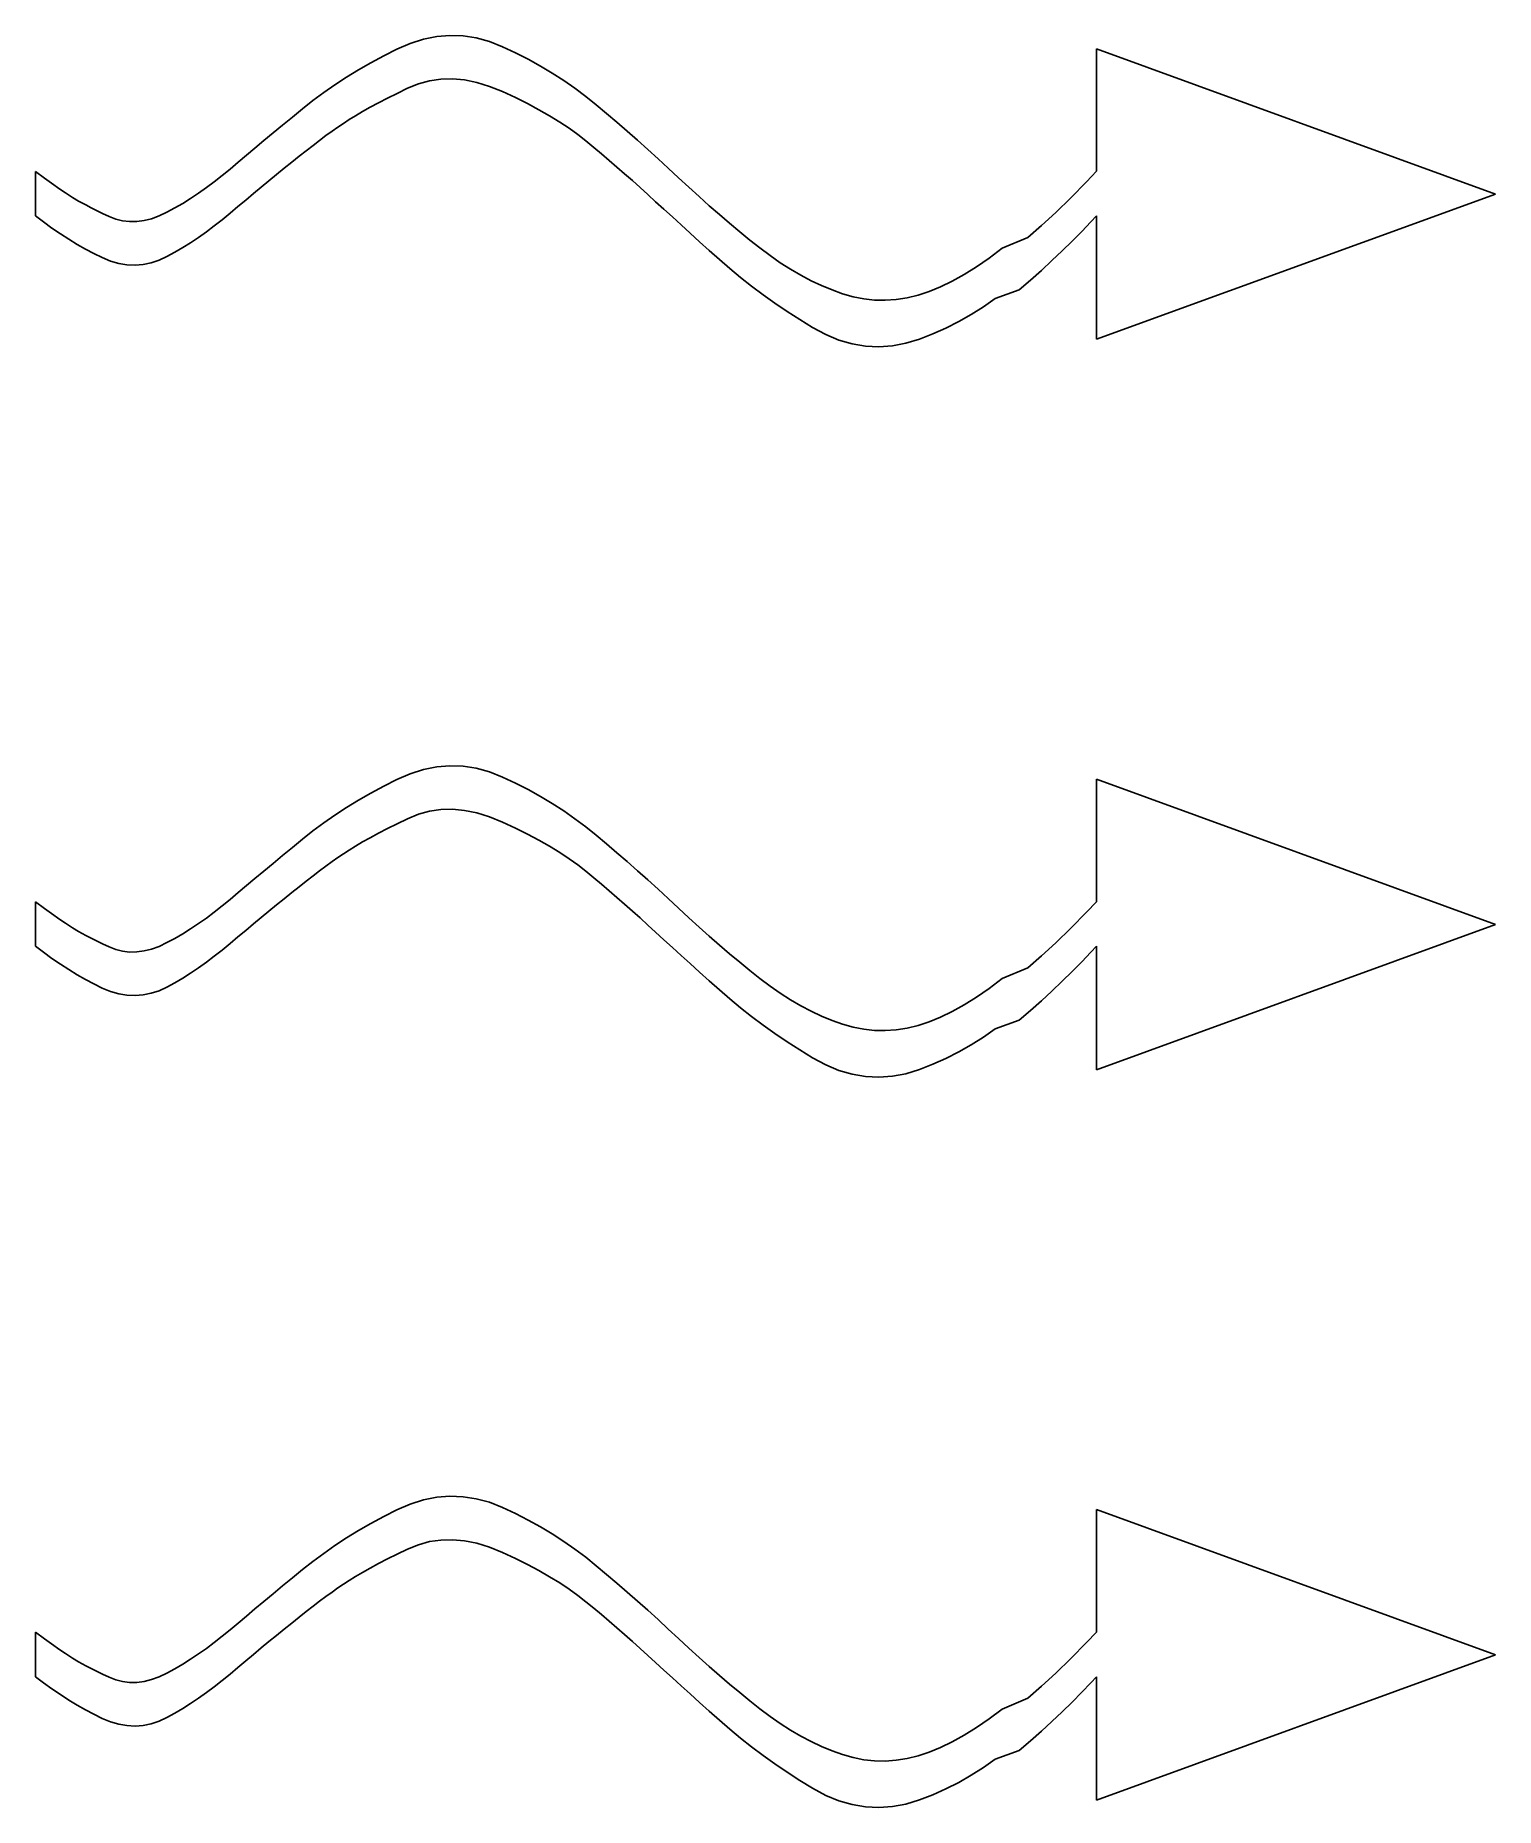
# Model space of a CAD drawing. Header units: millimetres. Extents: x -150 to 150, y -181 to 183.
import ezdxf

# ---------------------------------------------------------------- set-up
doc = ezdxf.new("R2010")
doc.units = ezdxf.units.MM

msp = doc.modelspace()

# ---------------------------------------------------------------- linework, layer by layer
at = {"color": 0, "linetype": 'ByBlock', "lineweight": -2}
for p, q in [((-70.28, 181.76), (-67.56, 182.31)), ((-67.56, 182.31), (-64.84, 182.53)), ((-64.84, 182.53), (-62.12, 182.43)), ((-62.12, 182.43), (-59.42, 182.02)), ((-59.42, 182.02), (-56.71, 181.28)), ((-81.08, 176.93), (-78.45, 178.34)), ((-78.45, 178.34), (-75.75, 179.71)), ((-75.75, 179.71), (-73.01, 180.9)), ((-73.01, 180.9), (-70.28, 181.76)), ((-56.71, 181.28), (-54.02, 180.22)), ((-54.02, 180.22), (-51.36, 178.96)), ((-51.36, 178.96), (-48.77, 177.64)), ((150, 149.95), (67.98, 179.78)), ((67.98, 179.78), (67.98, 154.63)), ((-86.08, 173.96), (-83.62, 175.46)), ((-83.62, 175.46), (-81.08, 176.93)), ((-48.77, 177.64), (-46.26, 176.25)), ((-46.26, 176.25), (-43.82, 174.79)), ((-43.82, 174.79), (-41.44, 173.26)), ((-90.77, 170.8), (-88.46, 172.4)), ((-88.46, 172.4), (-86.08, 173.96)), ((-73.54, 171.67), (-75.66, 170.64)), ((-71.32, 172.58), (-73.54, 171.67)), ((-69.04, 173.2), (-71.32, 172.58)), ((-66.69, 173.54), (-69.04, 173.2)), ((-64.28, 173.6), (-66.69, 173.54)), ((-61.81, 173.38), (-64.28, 173.6)), ((-59.28, 172.86), (-61.81, 173.38)), ((-56.68, 172.07), (-59.28, 172.86)), ((-54.02, 170.99), (-56.68, 172.07)), ((-41.44, 173.26), (-39.14, 171.67)), ((-39.14, 171.67), (-36.91, 170)), ((-97.2, 165.76), (-95.13, 167.46)), ((-95.13, 167.46), (-92.99, 169.16)), ((-92.99, 169.16), (-90.77, 170.8)), ((-81.22, 167.77), (-82.8, 166.89)), ((-79.5, 168.69), (-81.22, 167.77)), ((-77.65, 169.64), (-79.5, 168.69)), ((-75.66, 170.64), (-77.65, 169.64)), ((-51.39, 169.76), (-54.02, 170.99)), ((-48.91, 168.52), (-51.39, 169.76)), ((-46.56, 167.27), (-48.91, 168.52)), ((-36.91, 170), (-34.76, 168.27)), ((-34.76, 168.27), (-32.64, 166.49)), ((-101.17, 162.5), (-99.22, 164.11)), ((-99.22, 164.11), (-97.2, 165.76)), ((-86.73, 164.47), (-87.87, 163.69)), ((-85.56, 165.24), (-86.73, 164.47)), ((-84.24, 166.05), (-85.56, 165.24)), ((-82.8, 166.89), (-84.24, 166.05)), ((-44.35, 166.01), (-46.56, 167.27)), ((-42.27, 164.75), (-44.35, 166.01)), ((-40.34, 163.46), (-42.27, 164.75)), ((-32.64, 166.49), (-30.52, 164.69)), ((-30.52, 164.69), (-28.41, 162.86)), ((-104.89, 159.41), (-103.06, 160.93)), ((-103.06, 160.93), (-101.17, 162.5)), ((-91.61, 160.98), (-92.96, 159.95)), ((-90.31, 161.95), (-91.61, 160.98)), ((-89.06, 162.85), (-90.31, 161.95)), ((-87.87, 163.69), (-89.06, 162.85)), ((-38.54, 162.17), (-40.34, 163.46)), ((-36.88, 160.87), (-38.54, 162.17)), ((-35.29, 159.55), (-36.88, 160.87)), ((-28.41, 162.86), (-26.29, 161)), ((-26.29, 161), (-24.18, 159.12)), ((-110.02, 155.1), (-108.37, 156.49)), ((-108.37, 156.49), (-106.66, 157.93)), ((-106.66, 157.93), (-104.89, 159.41)), ((-95.84, 157.71), (-97.35, 156.49)), ((-94.37, 158.86), (-95.84, 157.71)), ((-92.96, 159.95), (-94.37, 158.86)), ((-33.7, 158.22), (-35.29, 159.55)), ((-32.11, 156.87), (-33.7, 158.22)), ((-30.53, 155.5), (-32.11, 156.87)), ((-24.18, 159.12), (-22.07, 157.2)), ((-22.07, 157.2), (-19.97, 155.26)), ((-150, 154.62), (-148.11, 153.23)), ((-150, 154.62), (-150, 145.47)), ((-148.11, 153.23), (-146.7, 152.2)), ((-113.26, 152.49), (-111.64, 153.76)), ((-111.64, 153.76), (-110.02, 155.1)), ((-100.46, 153.96), (-102.03, 152.68)), ((-98.9, 155.24), (-100.46, 153.96)), ((-97.35, 156.49), (-98.9, 155.24)), ((-28.94, 154.12), (-30.53, 155.5)), ((-27.35, 152.71), (-28.94, 154.12)), ((-19.97, 155.26), (-17.86, 153.29)), ((-17.86, 153.29), (-15.76, 151.34)), ((65.93, 152.48), (67.98, 154.63)), ((-146.7, 152.2), (-144.99, 150.99)), ((-144.99, 150.99), (-143.83, 150.21)), ((-143.83, 150.21), (-142.37, 149.26)), ((-142.37, 149.26), (-141.13, 148.52)), ((-118.12, 149.06), (-116.5, 150.14)), ((-116.5, 150.14), (-114.88, 151.28)), ((-114.88, 151.28), (-113.26, 152.49)), ((-105.2, 150.06), (-106.8, 148.73)), ((-103.61, 151.38), (-105.2, 150.06)), ((-102.03, 152.68), (-103.61, 151.38)), ((-25.77, 151.29), (-27.35, 152.71)), ((-24.18, 149.84), (-25.77, 151.29)), ((-22.57, 148.37), (-24.18, 149.84)), ((-15.76, 151.34), (-13.66, 149.42)), ((-13.66, 149.42), (-11.57, 147.55)), ((62.72, 149.18), (65.93, 152.48)), ((67.98, 120.13), (150, 149.95)), ((-141.13, 148.52), (-139.65, 147.72)), ((-139.65, 147.72), (-138.58, 147.16)), ((-138.58, 147.16), (-137.42, 146.58)), ((-137.42, 146.58), (-136.19, 145.98)), ((-136.19, 145.98), (-134.87, 145.36)), ((-124.57, 145.46), (-122.97, 146.22)), ((-122.97, 146.22), (-121.35, 147.1)), ((-121.35, 147.1), (-119.74, 148.05)), ((-119.74, 148.05), (-118.12, 149.06)), ((-110.02, 146.02), (-111.64, 144.68)), ((-108.4, 147.38), (-110.02, 146.02)), ((-106.8, 148.73), (-108.4, 147.38)), ((-20.89, 146.83), (-22.57, 148.37)), ((-19.14, 145.25), (-20.89, 146.83)), ((-11.57, 147.55), (-9.48, 145.73)), ((-9.48, 145.73), (-7.39, 143.95)), ((56.71, 143.49), (59.64, 146.18)), ((59.64, 146.18), (62.72, 149.18)), ((-148.37, 144.24), (-150, 145.47)), ((-146.62, 142.98), (-148.37, 144.24)), ((-144.88, 141.79), (-146.62, 142.98)), ((-134.87, 145.36), (-133.5, 144.82)), ((-133.5, 144.82), (-132.09, 144.46)), ((-132.09, 144.46), (-130.66, 144.29)), ((-130.66, 144.29), (-129.19, 144.31)), ((-129.19, 144.31), (-127.68, 144.51)), ((-127.68, 144.51), (-126.14, 144.89)), ((-126.14, 144.89), (-124.57, 145.46)), ((-114.88, 142.2), (-116.5, 141.05)), ((-113.26, 143.41), (-114.88, 142.2)), ((-111.64, 144.68), (-113.26, 143.41)), ((-17.34, 143.61), (-19.14, 145.25)), ((-15.47, 141.92), (-17.34, 143.61)), ((-7.39, 143.95), (-5.3, 142.21)), ((-5.3, 142.21), (-3.22, 140.52)), ((53.88, 141.05), (56.71, 143.49)), ((64.97, 142.26), (63, 140.27)), ((66.86, 144.24), (64.97, 142.26)), ((67.98, 145.47), (66.86, 144.24)), ((67.98, 145.47), (67.98, 120.13)), ((-143.15, 140.68), (-144.88, 141.79)), ((-141.42, 139.63), (-143.15, 140.68)), ((-139.69, 138.65), (-141.42, 139.63)), ((-137.98, 137.74), (-139.69, 138.65)), ((-119.74, 138.95), (-121.35, 138)), ((-118.12, 139.97), (-119.74, 138.95)), ((-116.5, 141.05), (-118.12, 139.97)), ((-13.54, 140.17), (-15.47, 141.92)), ((-11.54, 138.37), (-13.54, 140.17)), ((-9.48, 136.52), (-11.54, 138.37)), ((-3.22, 140.52), (-1.15, 138.88)), ((-1.15, 138.88), (0.94, 137.31)), ((45.95, 136.82), (48.64, 138.83)), ((48.64, 138.83), (53.88, 141.05)), ((63, 140.27), (60.97, 138.28)), ((-136.27, 136.9), (-137.98, 137.74)), ((-134.57, 136.2), (-136.27, 136.9)), ((-132.88, 135.7), (-134.57, 136.2)), ((-131.2, 135.42), (-132.88, 135.7)), ((-129.53, 135.34), (-131.2, 135.42)), ((-127.88, 135.47), (-129.53, 135.34)), ((-126.23, 135.81), (-127.88, 135.47)), ((-124.6, 136.35), (-126.23, 135.81)), ((-122.97, 137.11), (-124.6, 136.35)), ((-121.35, 138), (-122.97, 137.11)), ((-7.35, 134.66), (-9.48, 136.52)), ((-5.15, 132.83), (-7.35, 134.66)), ((0.94, 137.31), (3.03, 135.85)), ((3.03, 135.85), (5.14, 134.5)), ((40.8, 133.43), (43.34, 135.02)), ((43.34, 135.02), (45.95, 136.82)), ((58.86, 136.28), (56.68, 134.28)), ((60.97, 138.28), (58.86, 136.28)), ((-2.86, 131.04), (-5.15, 132.83)), ((-0.51, 129.27), (-2.86, 131.04)), ((5.14, 134.5), (7.25, 133.27)), ((7.25, 133.27), (9.38, 132.15)), ((9.38, 132.15), (11.52, 131.15)), ((11.52, 131.15), (13.67, 130.26)), ((35.94, 130.9), (38.34, 132.06)), ((38.34, 132.06), (40.8, 133.43)), ((54.42, 132.27), (52.1, 130.32)), ((56.68, 134.28), (54.42, 132.27)), ((1.93, 127.54), (-0.51, 129.27)), ((4.43, 125.85), (1.93, 127.54)), ((13.67, 130.26), (15.83, 129.48)), ((15.83, 129.48), (18.01, 128.85)), ((18.01, 128.85), (20.2, 128.42)), ((20.2, 128.42), (22.4, 128.19)), ((22.4, 128.19), (24.61, 128.15)), ((24.61, 128.15), (26.84, 128.31)), ((26.84, 128.31), (29.09, 128.66)), ((29.09, 128.66), (31.35, 129.21)), ((31.35, 129.21), (33.62, 129.96)), ((33.62, 129.96), (35.94, 130.9)), ((47.22, 128.5), (44.77, 126.8)), ((52.1, 130.32), (47.22, 128.5)), ((7.02, 124.18), (4.43, 125.85)), ((9.67, 122.55), (7.02, 124.18)), ((39.69, 123.77), (37.06, 122.44)), ((42.26, 125.22), (39.69, 123.77)), ((44.77, 126.8), (42.26, 125.22)), ((12.38, 121.1), (9.67, 122.55)), ((15.09, 119.98), (12.38, 121.1)), ((31.61, 120.16), (28.83, 119.31)), ((34.37, 121.24), (31.61, 120.16)), ((37.06, 122.44), (34.37, 121.24)), ((17.82, 119.19), (15.09, 119.98)), ((20.56, 118.73), (17.82, 119.19)), ((23.3, 118.59), (20.56, 118.73)), ((26.06, 118.79), (23.3, 118.59)), ((28.83, 119.31), (26.06, 118.79)), ((-78.45, 28.34), (-75.75, 29.71)), ((-75.75, 29.71), (-73.01, 30.9)), ((-73.01, 30.9), (-70.28, 31.76)), ((-70.28, 31.76), (-67.56, 32.31)), ((-67.56, 32.31), (-64.84, 32.53)), ((-64.84, 32.53), (-62.12, 32.43)), ((-62.12, 32.43), (-59.42, 32.02)), ((-59.42, 32.02), (-56.71, 31.28)), ((-56.71, 31.28), (-54.02, 30.22)), ((-54.02, 30.22), (-51.36, 28.96)), ((150, -0.05), (67.98, 29.78)), ((67.98, 29.78), (67.98, 4.63)), ((-83.62, 25.46), (-81.08, 26.93)), ((-81.08, 26.93), (-78.45, 28.34)), ((-51.36, 28.96), (-48.77, 27.64)), ((-48.77, 27.64), (-46.26, 26.25)), ((-46.26, 26.25), (-43.82, 24.79)), ((-90.77, 20.8), (-88.46, 22.4)), ((-88.46, 22.4), (-86.08, 23.96)), ((-86.08, 23.96), (-83.62, 25.46)), ((-71.32, 22.58), (-73.54, 21.67)), ((-69.04, 23.2), (-71.32, 22.58)), ((-66.69, 23.54), (-69.04, 23.2)), ((-64.28, 23.6), (-66.69, 23.54)), ((-61.81, 23.38), (-64.28, 23.6)), ((-59.28, 22.86), (-61.81, 23.38)), ((-56.68, 22.07), (-59.28, 22.86)), ((-54.02, 20.99), (-56.68, 22.07)), ((-43.82, 24.79), (-41.44, 23.26)), ((-41.44, 23.26), (-39.14, 21.67)), ((-95.13, 17.46), (-92.99, 19.16)), ((-92.99, 19.16), (-90.77, 20.8)), ((-79.5, 18.69), (-81.22, 17.77)), ((-77.65, 19.64), (-79.5, 18.69)), ((-75.66, 20.64), (-77.65, 19.64)), ((-73.54, 21.67), (-75.66, 20.64)), ((-51.39, 19.76), (-54.02, 20.99)), ((-48.91, 18.52), (-51.39, 19.76)), ((-46.56, 17.27), (-48.91, 18.52)), ((-39.14, 21.67), (-36.91, 20)), ((-36.91, 20), (-34.76, 18.27)), ((-34.76, 18.27), (-32.64, 16.49)), ((-99.22, 14.11), (-97.2, 15.76)), ((-97.2, 15.76), (-95.13, 17.46)), ((-85.56, 15.24), (-86.73, 14.47)), ((-84.24, 16.05), (-85.56, 15.24)), ((-82.8, 16.89), (-84.24, 16.05)), ((-81.22, 17.77), (-82.8, 16.89)), ((-44.35, 16.01), (-46.56, 17.27)), ((-42.27, 14.75), (-44.35, 16.01)), ((-40.34, 13.46), (-42.27, 14.75)), ((-32.64, 16.49), (-30.52, 14.69)), ((-30.52, 14.69), (-28.41, 12.86)), ((-104.89, 9.41), (-103.06, 10.93)), ((-103.06, 10.93), (-101.17, 12.5)), ((-101.17, 12.5), (-99.22, 14.11)), ((-91.61, 10.98), (-92.96, 9.95)), ((-90.31, 11.95), (-91.61, 10.98)), ((-89.06, 12.85), (-90.31, 11.95)), ((-87.87, 13.69), (-89.06, 12.85)), ((-86.73, 14.47), (-87.87, 13.69)), ((-38.54, 12.17), (-40.34, 13.46)), ((-36.88, 10.87), (-38.54, 12.17)), ((-28.41, 12.86), (-26.29, 11)), ((-26.29, 11), (-24.18, 9.12)), ((-108.37, 6.49), (-106.66, 7.93)), ((-106.66, 7.93), (-104.89, 9.41)), ((-95.84, 7.71), (-97.35, 6.49)), ((-94.37, 8.86), (-95.84, 7.71)), ((-92.96, 9.95), (-94.37, 8.86)), ((-35.29, 9.55), (-36.88, 10.87)), ((-33.7, 8.22), (-35.29, 9.55)), ((-32.11, 6.87), (-33.7, 8.22)), ((-24.18, 9.12), (-22.07, 7.2)), ((-150, 4.62), (-148.11, 3.23)), ((-150, 4.62), (-150, -4.53)), ((-113.26, 2.49), (-111.64, 3.76)), ((-111.64, 3.76), (-110.02, 5.1)), ((-110.02, 5.1), (-108.37, 6.49)), ((-100.46, 3.96), (-102.03, 2.68)), ((-98.9, 5.24), (-100.46, 3.96)), ((-97.35, 6.49), (-98.9, 5.24)), ((-30.53, 5.5), (-32.11, 6.87)), ((-28.94, 4.12), (-30.53, 5.5)), ((-27.35, 2.71), (-28.94, 4.12)), ((-22.07, 7.2), (-19.97, 5.26)), ((-19.97, 5.26), (-17.86, 3.29)), ((65.93, 2.48), (67.98, 4.63)), ((-148.11, 3.23), (-146.7, 2.2)), ((-146.7, 2.2), (-144.99, 0.99)), ((-144.99, 0.99), (-143.83, 0.21)), ((-143.83, 0.21), (-142.37, -0.74)), ((-118.12, -0.94), (-116.5, 0.14)), ((-116.5, 0.14), (-114.88, 1.28)), ((-114.88, 1.28), (-113.26, 2.49)), ((-105.2, 0.06), (-106.8, -1.27)), ((-103.61, 1.38), (-105.2, 0.06)), ((-102.03, 2.68), (-103.61, 1.38)), ((-25.77, 1.29), (-27.35, 2.71)), ((-24.18, -0.16), (-25.77, 1.29)), ((-17.86, 3.29), (-15.76, 1.34)), ((-15.76, 1.34), (-13.66, -0.58)), ((62.72, -0.82), (65.93, 2.48)), ((-142.37, -0.74), (-141.13, -1.48)), ((-141.13, -1.48), (-139.65, -2.28)), ((-139.65, -2.28), (-138.58, -2.84)), ((-138.58, -2.84), (-137.42, -3.42)), ((-137.42, -3.42), (-136.19, -4.02)), ((-122.97, -3.78), (-121.35, -2.9)), ((-121.35, -2.9), (-119.74, -1.95)), ((-119.74, -1.95), (-118.12, -0.94)), ((-108.4, -2.62), (-110.02, -3.98)), ((-106.8, -1.27), (-108.4, -2.62)), ((-22.57, -1.63), (-24.18, -0.16)), ((-20.89, -3.17), (-22.57, -1.63)), ((-19.14, -4.75), (-20.89, -3.17)), ((-13.66, -0.58), (-11.57, -2.45)), ((-11.57, -2.45), (-9.48, -4.27)), ((59.64, -3.82), (62.72, -0.82)), ((67.98, -29.87), (150, -0.05)), ((-148.37, -5.76), (-150, -4.53)), ((-146.62, -7.02), (-148.37, -5.76)), ((-144.88, -8.21), (-146.62, -7.02)), ((-136.19, -4.02), (-134.87, -4.64)), ((-134.87, -4.64), (-133.5, -5.18)), ((-133.5, -5.18), (-132.09, -5.54)), ((-132.09, -5.54), (-130.66, -5.71)), ((-130.66, -5.71), (-129.19, -5.69)), ((-129.19, -5.69), (-127.68, -5.49)), ((-127.68, -5.49), (-126.14, -5.11)), ((-126.14, -5.11), (-124.57, -4.54)), ((-124.57, -4.54), (-122.97, -3.78)), ((-113.26, -6.59), (-114.88, -7.8)), ((-111.64, -5.32), (-113.26, -6.59)), ((-110.02, -3.98), (-111.64, -5.32)), ((-17.34, -6.39), (-19.14, -4.75)), ((-15.47, -8.08), (-17.34, -6.39)), ((-9.48, -4.27), (-7.39, -6.05)), ((-7.39, -6.05), (-5.3, -7.79)), ((53.88, -8.95), (56.71, -6.51)), ((56.71, -6.51), (59.64, -3.82)), ((66.86, -5.76), (64.97, -7.74)), ((67.98, -4.53), (66.86, -5.76)), ((67.98, -4.53), (67.98, -29.87)), ((-143.15, -9.32), (-144.88, -8.21)), ((-141.42, -10.37), (-143.15, -9.32)), ((-139.69, -11.35), (-141.42, -10.37)), ((-118.12, -10.03), (-119.74, -11.05)), ((-116.5, -8.95), (-118.12, -10.03)), ((-114.88, -7.8), (-116.5, -8.95)), ((-13.54, -9.83), (-15.47, -8.08)), ((-11.54, -11.63), (-13.54, -9.83)), ((-5.3, -7.79), (-3.22, -9.48)), ((-3.22, -9.48), (-1.15, -11.12)), ((48.64, -11.17), (53.88, -8.95)), ((63, -9.73), (60.97, -11.72)), ((64.97, -7.74), (63, -9.73)), ((-137.98, -12.26), (-139.69, -11.35)), ((-136.27, -13.1), (-137.98, -12.26)), ((-134.57, -13.8), (-136.27, -13.1)), ((-132.88, -14.3), (-134.57, -13.8)), ((-131.2, -14.58), (-132.88, -14.3)), ((-127.88, -14.53), (-129.53, -14.66)), ((-126.23, -14.19), (-127.88, -14.53)), ((-124.6, -13.65), (-126.23, -14.19)), ((-122.97, -12.89), (-124.6, -13.65)), ((-121.35, -12), (-122.97, -12.89)), ((-119.74, -11.05), (-121.35, -12)), ((-9.48, -13.48), (-11.54, -11.63)), ((-7.35, -15.34), (-9.48, -13.48)), ((-1.15, -11.12), (0.94, -12.69)), ((0.94, -12.69), (3.03, -14.15)), ((3.03, -14.15), (5.14, -15.5)), ((43.34, -14.98), (45.95, -13.18)), ((45.95, -13.18), (48.64, -11.17)), ((58.86, -13.72), (56.68, -15.72)), ((60.97, -11.72), (58.86, -13.72)), ((-129.53, -14.66), (-131.2, -14.58)), ((-5.15, -17.17), (-7.35, -15.34)), ((-2.86, -18.96), (-5.15, -17.17)), ((5.14, -15.5), (7.25, -16.73)), ((7.25, -16.73), (9.38, -17.85)), ((9.38, -17.85), (11.52, -18.85)), ((35.94, -19.1), (38.34, -17.94)), ((38.34, -17.94), (40.8, -16.57)), ((40.8, -16.57), (43.34, -14.98)), ((54.42, -17.73), (52.1, -19.68)), ((56.68, -15.72), (54.42, -17.73)), ((-0.51, -20.73), (-2.86, -18.96)), ((1.93, -22.46), (-0.51, -20.73)), ((11.52, -18.85), (13.67, -19.74)), ((13.67, -19.74), (15.83, -20.52)), ((15.83, -20.52), (18.01, -21.15)), ((18.01, -21.15), (20.2, -21.58)), ((20.2, -21.58), (22.4, -21.81)), ((22.4, -21.81), (24.61, -21.85)), ((24.61, -21.85), (26.84, -21.69)), ((26.84, -21.69), (29.09, -21.34)), ((29.09, -21.34), (31.35, -20.79)), ((31.35, -20.79), (33.62, -20.04)), ((33.62, -20.04), (35.94, -19.1)), ((47.22, -21.5), (44.77, -23.2)), ((52.1, -19.68), (47.22, -21.5)), ((4.43, -24.15), (1.93, -22.46)), ((7.02, -25.82), (4.43, -24.15)), ((42.26, -24.78), (39.69, -26.23)), ((44.77, -23.2), (42.26, -24.78)), ((9.67, -27.45), (7.02, -25.82)), ((12.38, -28.9), (9.67, -27.45)), ((15.09, -30.02), (12.38, -28.9)), ((34.37, -28.76), (31.61, -29.84)), ((37.06, -27.56), (34.37, -28.76)), ((39.69, -26.23), (37.06, -27.56)), ((17.82, -30.81), (15.09, -30.02)), ((20.56, -31.27), (17.82, -30.81)), ((23.3, -31.41), (20.56, -31.27)), ((26.06, -31.21), (23.3, -31.41)), ((28.83, -30.69), (26.06, -31.21)), ((31.61, -29.84), (28.83, -30.69)), ((-75.75, -120.29), (-73.01, -119.1)), ((-73.01, -119.1), (-70.28, -118.24)), ((-70.28, -118.24), (-67.56, -117.69)), ((-67.56, -117.69), (-64.84, -117.47)), ((-64.84, -117.47), (-62.12, -117.57)), ((-62.12, -117.57), (-59.42, -117.98)), ((-59.42, -117.98), (-56.71, -118.72)), ((-56.71, -118.72), (-54.02, -119.78)), ((-54.02, -119.78), (-51.36, -121.04)), ((-83.62, -124.54), (-81.08, -123.07)), ((-81.08, -123.07), (-78.45, -121.66)), ((-78.45, -121.66), (-75.75, -120.29)), ((-51.36, -121.04), (-48.77, -122.36)), ((-48.77, -122.36), (-46.26, -123.75)), ((150, -150.05), (67.98, -120.22)), ((67.98, -120.22), (67.98, -145.37)), ((-88.46, -127.6), (-86.08, -126.04)), ((-86.08, -126.04), (-83.62, -124.54)), ((-69.04, -126.8), (-71.32, -127.42)), ((-66.69, -126.46), (-69.04, -126.8)), ((-64.28, -126.4), (-66.69, -126.46)), ((-61.81, -126.62), (-64.28, -126.4)), ((-59.28, -127.14), (-61.81, -126.62)), ((-56.68, -127.93), (-59.28, -127.14)), ((-46.26, -123.75), (-43.82, -125.21)), ((-43.82, -125.21), (-41.44, -126.74)), ((-41.44, -126.74), (-39.14, -128.33)), ((-95.13, -132.54), (-92.99, -130.84)), ((-92.99, -130.84), (-90.77, -129.2)), ((-90.77, -129.2), (-88.46, -127.6)), ((-77.65, -130.36), (-79.5, -131.31)), ((-75.66, -129.36), (-77.65, -130.36)), ((-73.54, -128.33), (-75.66, -129.36)), ((-71.32, -127.42), (-73.54, -128.33)), ((-54.02, -129.01), (-56.68, -127.93)), ((-51.39, -130.24), (-54.02, -129.01)), ((-48.91, -131.48), (-51.39, -130.24)), ((-39.14, -128.33), (-36.91, -130)), ((-36.91, -130), (-34.76, -131.73)), ((-99.22, -135.89), (-97.2, -134.24)), ((-97.2, -134.24), (-95.13, -132.54)), ((-84.24, -133.95), (-85.56, -134.76)), ((-82.8, -133.11), (-84.24, -133.95)), ((-81.22, -132.23), (-82.8, -133.11)), ((-79.5, -131.31), (-81.22, -132.23)), ((-46.56, -132.73), (-48.91, -131.48)), ((-44.35, -133.99), (-46.56, -132.73)), ((-42.27, -135.25), (-44.35, -133.99)), ((-34.76, -131.73), (-32.64, -133.51)), ((-32.64, -133.51), (-30.52, -135.31)), ((-103.06, -139.07), (-101.17, -137.5)), ((-101.17, -137.5), (-99.22, -135.89)), ((-90.31, -138.05), (-91.61, -139.02)), ((-89.06, -137.15), (-90.31, -138.05)), ((-87.87, -136.31), (-89.06, -137.15)), ((-86.73, -135.53), (-87.87, -136.31)), ((-85.56, -134.76), (-86.73, -135.53)), ((-40.34, -136.54), (-42.27, -135.25)), ((-38.54, -137.83), (-40.34, -136.54)), ((-36.88, -139.13), (-38.54, -137.83)), ((-30.52, -135.31), (-28.41, -137.14)), ((-28.41, -137.14), (-26.29, -139)), ((-106.66, -142.07), (-104.89, -140.59)), ((-104.89, -140.59), (-103.06, -139.07)), ((-94.37, -141.14), (-95.84, -142.29)), ((-92.96, -140.05), (-94.37, -141.14)), ((-91.61, -139.02), (-92.96, -140.05)), ((-35.29, -140.45), (-36.88, -139.13)), ((-33.7, -141.78), (-35.29, -140.45)), ((-32.11, -143.13), (-33.7, -141.78)), ((-26.29, -139), (-24.18, -140.88)), ((-24.18, -140.88), (-22.07, -142.8)), ((-150, -145.38), (-148.11, -146.77)), ((-150, -145.38), (-150, -154.53)), ((-111.64, -146.24), (-110.02, -144.9)), ((-110.02, -144.9), (-108.37, -143.51)), ((-108.37, -143.51), (-106.66, -142.07)), ((-98.9, -144.76), (-100.46, -146.04)), ((-97.35, -143.51), (-98.9, -144.76)), ((-95.84, -142.29), (-97.35, -143.51)), ((-30.53, -144.5), (-32.11, -143.13)), ((-28.94, -145.88), (-30.53, -144.5)), ((-22.07, -142.8), (-19.97, -144.74)), ((-19.97, -144.74), (-17.86, -146.71)), ((65.93, -147.52), (67.98, -145.37)), ((-148.11, -146.77), (-146.7, -147.8)), ((-146.7, -147.8), (-144.99, -149.01)), ((-144.99, -149.01), (-143.83, -149.79)), ((-116.5, -149.86), (-114.88, -148.72)), ((-114.88, -148.72), (-113.26, -147.51)), ((-113.26, -147.51), (-111.64, -146.24)), ((-103.61, -148.62), (-105.2, -149.94)), ((-102.03, -147.32), (-103.61, -148.62)), ((-100.46, -146.04), (-102.03, -147.32)), ((-27.35, -147.29), (-28.94, -145.88)), ((-25.77, -148.71), (-27.35, -147.29)), ((-24.18, -150.16), (-25.77, -148.71)), ((-17.86, -146.71), (-15.76, -148.66)), ((-15.76, -148.66), (-13.66, -150.58)), ((62.72, -150.82), (65.93, -147.52)), ((-143.83, -149.79), (-142.37, -150.74)), ((-142.37, -150.74), (-141.13, -151.48)), ((-141.13, -151.48), (-139.65, -152.28)), ((-139.65, -152.28), (-138.58, -152.84)), ((-138.58, -152.84), (-137.42, -153.42)), ((-121.35, -152.9), (-119.74, -151.95)), ((-119.74, -151.95), (-118.12, -150.94)), ((-118.12, -150.94), (-116.5, -149.86)), ((-108.4, -152.62), (-110.02, -153.98)), ((-106.8, -151.27), (-108.4, -152.62)), ((-105.2, -149.94), (-106.8, -151.27)), ((-22.57, -151.63), (-24.18, -150.16)), ((-20.89, -153.17), (-22.57, -151.63)), ((-13.66, -150.58), (-11.57, -152.45)), ((-11.57, -152.45), (-9.48, -154.27)), ((59.64, -153.82), (62.72, -150.82)), ((67.98, -179.87), (150, -150.05)), ((-148.37, -155.76), (-150, -154.53)), ((-146.62, -157.02), (-148.37, -155.76)), ((-137.42, -153.42), (-136.19, -154.02)), ((-136.19, -154.02), (-134.87, -154.64)), ((-134.87, -154.64), (-133.5, -155.18)), ((-133.5, -155.18), (-132.09, -155.54)), ((-132.09, -155.54), (-130.66, -155.71)), ((-130.66, -155.71), (-129.19, -155.69)), ((-129.19, -155.69), (-127.68, -155.49)), ((-127.68, -155.49), (-126.14, -155.11)), ((-126.14, -155.11), (-124.57, -154.54)), ((-124.57, -154.54), (-122.97, -153.78)), ((-122.97, -153.78), (-121.35, -152.9)), ((-111.64, -155.32), (-113.26, -156.59)), ((-110.02, -153.98), (-111.64, -155.32)), ((-19.14, -154.75), (-20.89, -153.17)), ((-17.34, -156.39), (-19.14, -154.75)), ((-15.47, -158.08), (-17.34, -156.39)), ((-9.48, -154.27), (-7.39, -156.05)), ((-7.39, -156.05), (-5.3, -157.79)), ((56.71, -156.51), (59.64, -153.82)), ((66.86, -155.76), (64.97, -157.74)), ((67.98, -154.53), (66.86, -155.76)), ((67.98, -154.53), (67.98, -179.87)), ((-144.88, -158.21), (-146.62, -157.02)), ((-143.15, -159.32), (-144.88, -158.21)), ((-141.42, -160.37), (-143.15, -159.32)), ((-118.12, -160.03), (-119.74, -161.05)), ((-116.5, -158.95), (-118.12, -160.03)), ((-114.88, -157.8), (-116.5, -158.95)), ((-113.26, -156.59), (-114.88, -157.8)), ((-13.54, -159.83), (-15.47, -158.08)), ((-11.54, -161.63), (-13.54, -159.83)), ((-5.3, -157.79), (-3.22, -159.48)), ((-3.22, -159.48), (-1.15, -161.12)), ((48.64, -161.17), (53.88, -158.95)), ((53.88, -158.95), (56.71, -156.51)), ((63, -159.73), (60.97, -161.72)), ((64.97, -157.74), (63, -159.73)), ((-139.69, -161.35), (-141.42, -160.37)), ((-137.98, -162.26), (-139.69, -161.35)), ((-136.27, -163.1), (-137.98, -162.26)), ((-134.57, -163.8), (-136.27, -163.1)), ((-124.6, -163.65), (-126.23, -164.19)), ((-122.97, -162.89), (-124.6, -163.65)), ((-121.35, -162), (-122.97, -162.89)), ((-119.74, -161.05), (-121.35, -162)), ((-9.48, -163.48), (-11.54, -161.63)), ((-7.35, -165.34), (-9.48, -163.48)), ((-1.15, -161.12), (0.94, -162.69)), ((0.94, -162.69), (3.03, -164.15)), ((43.34, -164.98), (45.95, -163.18)), ((45.95, -163.18), (48.64, -161.17)), ((58.86, -163.72), (56.68, -165.72)), ((60.97, -161.72), (58.86, -163.72)), ((-132.88, -164.3), (-134.57, -163.8)), ((-131.2, -164.58), (-132.88, -164.3)), ((-129.53, -164.66), (-131.2, -164.58)), ((-127.88, -164.53), (-129.53, -164.66)), ((-126.23, -164.19), (-127.88, -164.53)), ((-5.15, -167.17), (-7.35, -165.34)), ((-2.86, -168.96), (-5.15, -167.17)), ((3.03, -164.15), (5.14, -165.5)), ((5.14, -165.5), (7.25, -166.73)), ((7.25, -166.73), (9.38, -167.85)), ((38.34, -167.94), (40.8, -166.57)), ((40.8, -166.57), (43.34, -164.98)), ((56.68, -165.72), (54.42, -167.73)), ((-0.51, -170.73), (-2.86, -168.96)), ((1.93, -172.46), (-0.51, -170.73)), ((9.38, -167.85), (11.52, -168.85)), ((11.52, -168.85), (13.67, -169.74)), ((13.67, -169.74), (15.83, -170.52)), ((15.83, -170.52), (18.01, -171.15)), ((29.09, -171.34), (31.35, -170.79)), ((31.35, -170.79), (33.62, -170.04)), ((33.62, -170.04), (35.94, -169.1)), ((35.94, -169.1), (38.34, -167.94)), ((52.1, -169.68), (47.22, -171.5)), ((54.42, -167.73), (52.1, -169.68)), ((4.43, -174.15), (1.93, -172.46)), ((7.02, -175.82), (4.43, -174.15)), ((18.01, -171.15), (20.2, -171.58)), ((20.2, -171.58), (22.4, -171.81)), ((22.4, -171.81), (24.61, -171.85)), ((24.61, -171.85), (26.84, -171.69)), ((26.84, -171.69), (29.09, -171.34)), ((44.77, -173.2), (42.26, -174.78)), ((47.22, -171.5), (44.77, -173.2)), ((9.67, -177.45), (7.02, -175.82)), ((12.38, -178.9), (9.67, -177.45)), ((37.06, -177.56), (34.37, -178.76)), ((39.69, -176.23), (37.06, -177.56)), ((42.26, -174.78), (39.69, -176.23)), ((15.09, -180.02), (12.38, -178.9)), ((17.82, -180.81), (15.09, -180.02)), ((20.56, -181.27), (17.82, -180.81)), ((23.3, -181.41), (20.56, -181.27)), ((26.06, -181.21), (23.3, -181.41)), ((28.83, -180.69), (26.06, -181.21)), ((31.61, -179.84), (28.83, -180.69)), ((34.37, -178.76), (31.61, -179.84))]:
    msp.add_line(p, q, dxfattribs=at)

doc.saveas('drawing.dxf')
